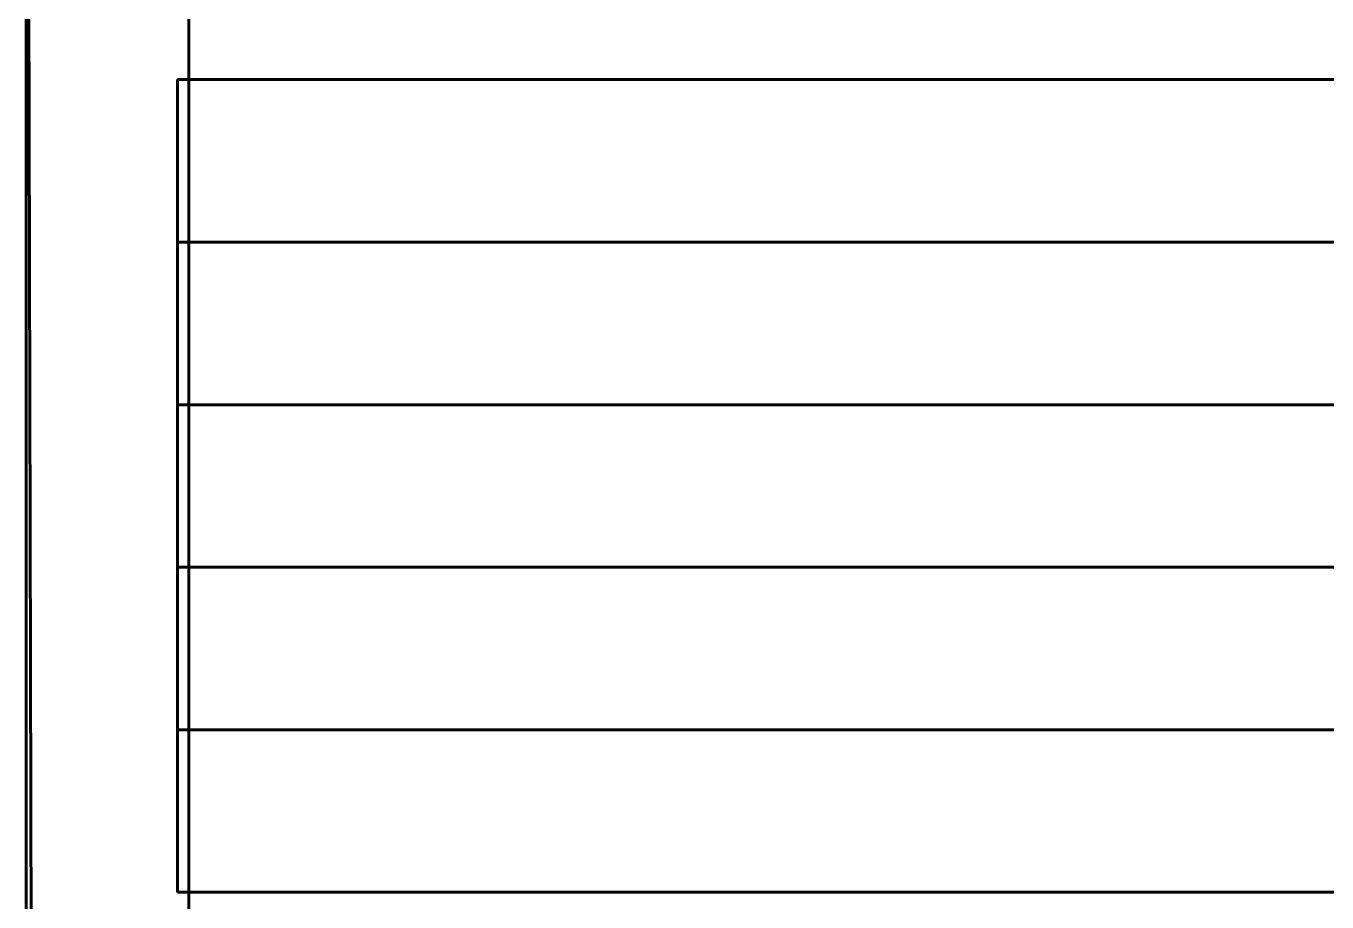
# Model space of a CAD drawing. Extents: x 0 to 297, y 0 to 292.
# Drawn here: x 70.1 to 74.1, y 107.085 to 109.779 of the extents above; entities that cross this region are included whole.
import ezdxf

# ---------------------------------------------------------------- set-up
doc = ezdxf.new("R2010")
doc.units = 0
doc.header["$MEASUREMENT"] = 0
doc.linetypes.add('K5LT_BASIC', pattern=[0])
doc.layers.add('Системный слой', color=7, linetype='Continuous')

# ---------------------------------------------------------------- blocks, each defined once
blk = doc.blocks.new('*U')
at = {"layer": 'Системный слой', "linetype": 'K5LT_BASIC', "lineweight": 60}
for p, q in [((70.5654, 109.1142), (70.5654, 109.6142)), ((70.5654, 109.6142), (78.046, 109.6142)), ((70.5654, 108.6142), (70.5654, 109.1142)), ((70.5654, 109.1142), (78.046, 109.1142)), ((78.046, 109.1142), (70.5654, 109.1142)), ((70.5654, 108.1142), (70.5654, 108.6142)), ((70.5654, 108.6142), (78.046, 108.6142)), ((78.046, 108.6142), (70.5654, 108.6142)), ((70.5654, 107.6142), (70.5654, 108.1142)), ((70.5654, 108.1142), (78.046, 108.1142)), ((78.046, 108.1142), (70.5654, 108.1142)), ((70.5654, 107.1146), (70.5654, 107.6146)), ((70.5654, 107.6146), (78.046, 107.6146)), ((78.046, 107.6142), (70.5654, 107.6142)), ((78.046, 107.1146), (70.5654, 107.1146))]:
    blk.add_line(p, q, dxfattribs=at)

msp = doc.modelspace()

# ---------------------------------------------------------------- linework, layer by layer
at = {"layer": 'Системный слой', "linetype": 'K5LT_BASIC', "lineweight": 60}
for p, q in [((70.0996, 113.6064), (70.0996, 108.1654)), ((70.1339, 99.6106), (70.0996, 113.6064)), ((70.6, 113.6064), (70.6, 102.1064)), ((70.6, 113.6064), (70.6, 99.6064)), ((70.0996, 108.1654), (70.0999, 102.1064))]:
    msp.add_line(p, q, dxfattribs=at)

# ---------------------------------------------------------------- block references
at = {"layer": 'Системный слой'}
msp.add_blockref('*U', (0, 0), dxfattribs=at)
msp.add_blockref('*U', (0, 0), dxfattribs=at)
msp.add_blockref('*U', (0, 0), dxfattribs=at)
msp.add_blockref('*U', (0, 0), dxfattribs=at)
msp.add_blockref('*U', (0, 0), dxfattribs=at)
msp.add_blockref('*U', (0, 0), dxfattribs=at)
msp.add_blockref('*U', (0, 0), dxfattribs=at)
msp.add_blockref('*U', (0, 0), dxfattribs=at)
msp.add_blockref('*U', (0, 0), dxfattribs=at)
msp.add_blockref('*U', (0, 0), dxfattribs=at)
msp.add_blockref('*U', (0, 0), dxfattribs=at)
msp.add_blockref('*U', (0, 0), dxfattribs=at)
msp.add_blockref('*U', (0, 0), dxfattribs=at)
msp.add_blockref('*U', (0, 0), dxfattribs=at)
msp.add_blockref('*U', (0, 0), dxfattribs=at)
msp.add_blockref('*U', (0, 0), dxfattribs=at)
msp.add_blockref('*U', (0, 0), dxfattribs=at)
msp.add_blockref('*U', (0, 0), dxfattribs=at)
msp.add_blockref('*U', (0, 0), dxfattribs=at)
msp.add_blockref('*U', (0, 0), dxfattribs=at)
msp.add_blockref('*U', (0, 0), dxfattribs=at)
msp.add_blockref('*U', (0, 0), dxfattribs=at)
msp.add_blockref('*U', (0, 0), dxfattribs=at)
msp.add_blockref('*U', (0, 0), dxfattribs=at)
msp.add_blockref('*U', (0, 0), dxfattribs=at)
msp.add_blockref('*U', (0, 0), dxfattribs=at)
msp.add_blockref('*U', (0, 0), dxfattribs=at)
msp.add_blockref('*U', (0, 0), dxfattribs=at)
msp.add_blockref('*U', (0, 0), dxfattribs=at)
msp.add_blockref('*U', (0, 0), dxfattribs=at)
msp.add_blockref('*U', (0, 0), dxfattribs=at)
msp.add_blockref('*U', (0, 0), dxfattribs=at)
msp.add_blockref('*U', (0, 0), dxfattribs=at)
msp.add_blockref('*U', (0, 0), dxfattribs=at)
msp.add_blockref('*U', (0, 0), dxfattribs=at)
msp.add_blockref('*U', (0, 0), dxfattribs=at)
msp.add_blockref('*U', (0, 0), dxfattribs=at)
msp.add_blockref('*U', (0, 0), dxfattribs=at)
msp.add_blockref('*U', (0, 0), dxfattribs=at)
msp.add_blockref('*U', (0, 0), dxfattribs=at)
msp.add_blockref('*U', (0, 0), dxfattribs=at)
msp.add_blockref('*U', (0, 0), dxfattribs=at)
msp.add_blockref('*U', (0, 0), dxfattribs=at)
msp.add_blockref('*U', (0, 0), dxfattribs=at)
msp.add_blockref('*U', (0, 0), dxfattribs=at)
msp.add_blockref('*U', (0, 0), dxfattribs=at)
msp.add_blockref('*U', (0, 0), dxfattribs=at)
msp.add_blockref('*U', (0, 0), dxfattribs=at)
msp.add_blockref('*U', (0, 0), dxfattribs=at)
msp.add_blockref('*U', (0, 0), dxfattribs=at)
msp.add_blockref('*U', (0, 0), dxfattribs=at)
msp.add_blockref('*U', (0, 0), dxfattribs=at)
msp.add_blockref('*U', (0, 0), dxfattribs=at)
msp.add_blockref('*U', (0, 0), dxfattribs=at)
msp.add_blockref('*U', (0, 0), dxfattribs=at)
msp.add_blockref('*U', (0, 0), dxfattribs=at)
msp.add_blockref('*U', (0, 0), dxfattribs=at)
msp.add_blockref('*U', (0, 0), dxfattribs=at)
msp.add_blockref('*U', (0, 0), dxfattribs=at)
msp.add_blockref('*U', (0, 0), dxfattribs=at)
msp.add_blockref('*U', (0, 0), dxfattribs=at)
msp.add_blockref('*U', (0, 0), dxfattribs=at)
msp.add_blockref('*U', (0, 0), dxfattribs=at)
msp.add_blockref('*U', (0, 0), dxfattribs=at)
msp.add_blockref('*U', (0, 0), dxfattribs=at)
msp.add_blockref('*U', (0, 0), dxfattribs=at)
msp.add_blockref('*U', (0, 0), dxfattribs=at)
msp.add_blockref('*U', (0, 0), dxfattribs=at)
msp.add_blockref('*U', (0, 0), dxfattribs=at)
msp.add_blockref('*U', (0, 0), dxfattribs=at)
msp.add_blockref('*U', (0, 0), dxfattribs=at)
msp.add_blockref('*U', (0, 0), dxfattribs=at)
msp.add_blockref('*U', (0, 0), dxfattribs=at)
msp.add_blockref('*U', (0, 0), dxfattribs=at)
msp.add_blockref('*U', (0, 0), dxfattribs=at)
msp.add_blockref('*U', (0, 0), dxfattribs=at)
msp.add_blockref('*U', (0, 0), dxfattribs=at)
msp.add_blockref('*U', (0, 0), dxfattribs=at)
msp.add_blockref('*U', (0, 0), dxfattribs=at)
msp.add_blockref('*U', (0, 0), dxfattribs=at)
msp.add_blockref('*U', (0, 0), dxfattribs=at)
msp.add_blockref('*U', (0, 0), dxfattribs=at)
msp.add_blockref('*U', (0, 0), dxfattribs=at)
msp.add_blockref('*U', (0, 0), dxfattribs=at)
msp.add_blockref('*U', (0, 0), dxfattribs=at)
msp.add_blockref('*U', (0, 0), dxfattribs=at)
msp.add_blockref('*U', (0, 0), dxfattribs=at)
msp.add_blockref('*U', (0, 0), dxfattribs=at)
msp.add_blockref('*U', (0, 0), dxfattribs=at)
msp.add_blockref('*U', (0, 0), dxfattribs=at)
msp.add_blockref('*U', (0, 0), dxfattribs=at)
msp.add_blockref('*U', (0, 0), dxfattribs=at)
msp.add_blockref('*U', (0, 0), dxfattribs=at)
msp.add_blockref('*U', (0, 0), dxfattribs=at)
msp.add_blockref('*U', (0, 0), dxfattribs=at)
msp.add_blockref('*U', (0, 0), dxfattribs=at)
msp.add_blockref('*U', (0, 0), dxfattribs=at)
msp.add_blockref('*U', (0, 0), dxfattribs=at)
msp.add_blockref('*U', (0, 0), dxfattribs=at)
msp.add_blockref('*U', (0, 0), dxfattribs=at)
msp.add_blockref('*U', (0, 0), dxfattribs=at)
msp.add_blockref('*U', (0, 0), dxfattribs=at)
msp.add_blockref('*U', (0, 0), dxfattribs=at)
msp.add_blockref('*U', (0, 0), dxfattribs=at)
msp.add_blockref('*U', (0, 0), dxfattribs=at)
msp.add_blockref('*U', (0, 0), dxfattribs=at)
msp.add_blockref('*U', (0, 0), dxfattribs=at)
msp.add_blockref('*U', (0, 0), dxfattribs=at)
msp.add_blockref('*U', (0, 0), dxfattribs=at)
msp.add_blockref('*U', (0, 0), dxfattribs=at)
msp.add_blockref('*U', (0, 0), dxfattribs=at)
msp.add_blockref('*U', (0, 0), dxfattribs=at)
msp.add_blockref('*U', (0, 0), dxfattribs=at)
msp.add_blockref('*U', (0, 0), dxfattribs=at)
msp.add_blockref('*U', (0, 0), dxfattribs=at)
msp.add_blockref('*U', (0, 0), dxfattribs=at)
msp.add_blockref('*U', (0, 0), dxfattribs=at)
msp.add_blockref('*U', (0, 0), dxfattribs=at)
msp.add_blockref('*U', (0, 0), dxfattribs=at)
msp.add_blockref('*U', (0, 0), dxfattribs=at)
msp.add_blockref('*U', (0, 0), dxfattribs=at)
msp.add_blockref('*U', (0, 0), dxfattribs=at)
msp.add_blockref('*U', (0, 0), dxfattribs=at)
msp.add_blockref('*U', (0, 0), dxfattribs=at)
msp.add_blockref('*U', (0, 0), dxfattribs=at)
msp.add_blockref('*U', (0, 0), dxfattribs=at)
msp.add_blockref('*U', (0, 0), dxfattribs=at)
msp.add_blockref('*U', (0, 0), dxfattribs=at)
msp.add_blockref('*U', (0, 0), dxfattribs=at)
msp.add_blockref('*U', (0, 0), dxfattribs=at)
msp.add_blockref('*U', (0, 0), dxfattribs=at)
msp.add_blockref('*U', (0, 0), dxfattribs=at)
msp.add_blockref('*U', (0, 0), dxfattribs=at)
msp.add_blockref('*U', (0, 0), dxfattribs=at)
msp.add_blockref('*U', (0, 0), dxfattribs=at)
msp.add_blockref('*U', (0, 0), dxfattribs=at)
msp.add_blockref('*U', (0, 0), dxfattribs=at)
msp.add_blockref('*U', (0, 0), dxfattribs=at)
msp.add_blockref('*U', (0, 0), dxfattribs=at)
msp.add_blockref('*U', (0, 0), dxfattribs=at)
msp.add_blockref('*U', (0, 0), dxfattribs=at)
msp.add_blockref('*U', (0, 0), dxfattribs=at)
msp.add_blockref('*U', (0, 0), dxfattribs=at)
msp.add_blockref('*U', (0, 0), dxfattribs=at)
msp.add_blockref('*U', (0, 0), dxfattribs=at)
msp.add_blockref('*U', (0, 0), dxfattribs=at)
msp.add_blockref('*U', (0, 0), dxfattribs=at)
msp.add_blockref('*U', (0, 0), dxfattribs=at)
msp.add_blockref('*U', (0, 0), dxfattribs=at)
msp.add_blockref('*U', (0, 0), dxfattribs=at)
msp.add_blockref('*U', (0, 0), dxfattribs=at)
msp.add_blockref('*U', (0, 0), dxfattribs=at)
msp.add_blockref('*U', (0, 0), dxfattribs=at)
msp.add_blockref('*U', (0, 0), dxfattribs=at)
msp.add_blockref('*U', (0, 0), dxfattribs=at)
msp.add_blockref('*U', (0, 0), dxfattribs=at)
msp.add_blockref('*U', (0, 0), dxfattribs=at)
msp.add_blockref('*U', (0, 0), dxfattribs=at)
msp.add_blockref('*U', (0, 0), dxfattribs=at)
msp.add_blockref('*U', (0, 0), dxfattribs=at)
msp.add_blockref('*U', (0, 0), dxfattribs=at)
msp.add_blockref('*U', (0, 0), dxfattribs=at)
msp.add_blockref('*U', (0, 0), dxfattribs=at)
msp.add_blockref('*U', (0, 0), dxfattribs=at)
msp.add_blockref('*U', (0, 0), dxfattribs=at)
msp.add_blockref('*U', (0, 0), dxfattribs=at)
msp.add_blockref('*U', (0, 0), dxfattribs=at)
msp.add_blockref('*U', (0, 0), dxfattribs=at)
msp.add_blockref('*U', (0, 0), dxfattribs=at)
msp.add_blockref('*U', (0, 0), dxfattribs=at)
msp.add_blockref('*U', (0, 0), dxfattribs=at)
msp.add_blockref('*U', (0, 0), dxfattribs=at)
msp.add_blockref('*U', (0, 0), dxfattribs=at)
msp.add_blockref('*U', (0, 0), dxfattribs=at)
msp.add_blockref('*U', (0, 0), dxfattribs=at)
msp.add_blockref('*U', (0, 0), dxfattribs=at)
msp.add_blockref('*U', (0, 0), dxfattribs=at)
msp.add_blockref('*U', (0, 0), dxfattribs=at)
msp.add_blockref('*U', (0, 0), dxfattribs=at)
msp.add_blockref('*U', (0, 0), dxfattribs=at)
msp.add_blockref('*U', (0, 0), dxfattribs=at)
msp.add_blockref('*U', (0, 0), dxfattribs=at)
msp.add_blockref('*U', (0, 0), dxfattribs=at)
msp.add_blockref('*U', (0, 0), dxfattribs=at)
msp.add_blockref('*U', (0, 0), dxfattribs=at)
msp.add_blockref('*U', (0, 0), dxfattribs=at)
msp.add_blockref('*U', (0, 0), dxfattribs=at)
msp.add_blockref('*U', (0, 0), dxfattribs=at)
msp.add_blockref('*U', (0, 0), dxfattribs=at)
msp.add_blockref('*U', (0, 0), dxfattribs=at)
msp.add_blockref('*U', (0, 0), dxfattribs=at)
msp.add_blockref('*U', (0, 0), dxfattribs=at)
msp.add_blockref('*U', (0, 0), dxfattribs=at)
msp.add_blockref('*U', (0, 0), dxfattribs=at)
msp.add_blockref('*U', (0, 0), dxfattribs=at)
msp.add_blockref('*U', (0, 0), dxfattribs=at)
msp.add_blockref('*U', (0, 0), dxfattribs=at)
msp.add_blockref('*U', (0, 0), dxfattribs=at)
msp.add_blockref('*U', (0, 0), dxfattribs=at)
msp.add_blockref('*U', (0, 0), dxfattribs=at)
msp.add_blockref('*U', (0, 0), dxfattribs=at)
msp.add_blockref('*U', (0, 0), dxfattribs=at)
msp.add_blockref('*U', (0, 0), dxfattribs=at)
msp.add_blockref('*U', (0, 0), dxfattribs=at)
msp.add_blockref('*U', (0, 0), dxfattribs=at)
msp.add_blockref('*U', (0, 0), dxfattribs=at)
msp.add_blockref('*U', (0, 0), dxfattribs=at)
msp.add_blockref('*U', (0, 0), dxfattribs=at)
msp.add_blockref('*U', (0, 0), dxfattribs=at)
msp.add_blockref('*U', (0, 0), dxfattribs=at)
msp.add_blockref('*U', (0, 0), dxfattribs=at)
msp.add_blockref('*U', (0, 0), dxfattribs=at)
msp.add_blockref('*U', (0, 0), dxfattribs=at)
msp.add_blockref('*U', (0, 0), dxfattribs=at)
msp.add_blockref('*U', (0, 0), dxfattribs=at)
msp.add_blockref('*U', (0, 0), dxfattribs=at)
msp.add_blockref('*U', (0, 0), dxfattribs=at)
msp.add_blockref('*U', (0, 0), dxfattribs=at)
msp.add_blockref('*U', (0, 0), dxfattribs=at)
msp.add_blockref('*U', (0, 0), dxfattribs=at)
msp.add_blockref('*U', (0, 0), dxfattribs=at)
msp.add_blockref('*U', (0, 0), dxfattribs=at)
msp.add_blockref('*U', (0, 0), dxfattribs=at)
msp.add_blockref('*U', (0, 0), dxfattribs=at)
msp.add_blockref('*U', (0, 0), dxfattribs=at)
msp.add_blockref('*U', (0, 0), dxfattribs=at)
msp.add_blockref('*U', (0, 0), dxfattribs=at)
msp.add_blockref('*U', (0, 0), dxfattribs=at)
msp.add_blockref('*U', (0, 0), dxfattribs=at)
msp.add_blockref('*U', (0, 0), dxfattribs=at)
msp.add_blockref('*U', (0, 0), dxfattribs=at)
msp.add_blockref('*U', (0, 0), dxfattribs=at)
msp.add_blockref('*U', (0, 0), dxfattribs=at)
msp.add_blockref('*U', (0, 0), dxfattribs=at)
msp.add_blockref('*U', (0, 0), dxfattribs=at)
msp.add_blockref('*U', (0, 0), dxfattribs=at)
msp.add_blockref('*U', (0, 0), dxfattribs=at)
msp.add_blockref('*U', (0, 0), dxfattribs=at)
msp.add_blockref('*U', (0, 0), dxfattribs=at)
msp.add_blockref('*U', (0, 0), dxfattribs=at)
msp.add_blockref('*U', (0, 0), dxfattribs=at)
msp.add_blockref('*U', (0, 0), dxfattribs=at)
msp.add_blockref('*U', (0, 0), dxfattribs=at)
msp.add_blockref('*U', (0, 0), dxfattribs=at)
msp.add_blockref('*U', (0, 0), dxfattribs=at)
msp.add_blockref('*U', (0, 0), dxfattribs=at)
msp.add_blockref('*U', (0, 0), dxfattribs=at)
msp.add_blockref('*U', (0, 0), dxfattribs=at)
msp.add_blockref('*U', (0, 0), dxfattribs=at)
msp.add_blockref('*U', (0, 0), dxfattribs=at)
msp.add_blockref('*U', (0, 0), dxfattribs=at)
msp.add_blockref('*U', (0, 0), dxfattribs=at)
msp.add_blockref('*U', (0, 0), dxfattribs=at)
msp.add_blockref('*U', (0, 0), dxfattribs=at)
msp.add_blockref('*U', (0, 0), dxfattribs=at)
msp.add_blockref('*U', (0, 0), dxfattribs=at)
msp.add_blockref('*U', (0, 0), dxfattribs=at)
msp.add_blockref('*U', (0, 0), dxfattribs=at)
msp.add_blockref('*U', (0, 0), dxfattribs=at)
msp.add_blockref('*U', (0, 0), dxfattribs=at)
msp.add_blockref('*U', (0, 0), dxfattribs=at)
msp.add_blockref('*U', (0, 0), dxfattribs=at)
msp.add_blockref('*U', (0, 0), dxfattribs=at)
msp.add_blockref('*U', (0, 0), dxfattribs=at)
msp.add_blockref('*U', (0, 0), dxfattribs=at)
msp.add_blockref('*U', (0, 0), dxfattribs=at)
msp.add_blockref('*U', (0, 0), dxfattribs=at)
msp.add_blockref('*U', (0, 0), dxfattribs=at)
msp.add_blockref('*U', (0, 0), dxfattribs=at)
msp.add_blockref('*U', (0, 0), dxfattribs=at)
msp.add_blockref('*U', (0, 0), dxfattribs=at)
msp.add_blockref('*U', (0, 0), dxfattribs=at)
msp.add_blockref('*U', (0, 0), dxfattribs=at)
msp.add_blockref('*U', (0, 0), dxfattribs=at)
msp.add_blockref('*U', (0, 0), dxfattribs=at)
msp.add_blockref('*U', (0, 0), dxfattribs=at)
msp.add_blockref('*U', (0, 0), dxfattribs=at)
msp.add_blockref('*U', (0, 0), dxfattribs=at)
msp.add_blockref('*U', (0, 0), dxfattribs=at)
msp.add_blockref('*U', (0, 0), dxfattribs=at)
msp.add_blockref('*U', (0, 0), dxfattribs=at)
msp.add_blockref('*U', (0, 0), dxfattribs=at)
msp.add_blockref('*U', (0, 0), dxfattribs=at)
msp.add_blockref('*U', (0, 0), dxfattribs=at)
msp.add_blockref('*U', (0, 0), dxfattribs=at)
msp.add_blockref('*U', (0, 0), dxfattribs=at)
msp.add_blockref('*U', (0, 0), dxfattribs=at)
msp.add_blockref('*U', (0, 0), dxfattribs=at)
msp.add_blockref('*U', (0, 0), dxfattribs=at)
msp.add_blockref('*U', (0, 0), dxfattribs=at)
msp.add_blockref('*U', (0, 0), dxfattribs=at)
msp.add_blockref('*U', (0, 0), dxfattribs=at)
msp.add_blockref('*U', (0, 0), dxfattribs=at)
msp.add_blockref('*U', (0, 0), dxfattribs=at)
msp.add_blockref('*U', (0, 0), dxfattribs=at)
msp.add_blockref('*U', (0, 0), dxfattribs=at)
msp.add_blockref('*U', (0, 0), dxfattribs=at)
msp.add_blockref('*U', (0, 0), dxfattribs=at)
msp.add_blockref('*U', (0, 0), dxfattribs=at)
msp.add_blockref('*U', (0, 0), dxfattribs=at)
msp.add_blockref('*U', (0, 0), dxfattribs=at)
msp.add_blockref('*U', (0, 0), dxfattribs=at)
msp.add_blockref('*U', (0, 0), dxfattribs=at)
msp.add_blockref('*U', (0, 0), dxfattribs=at)
msp.add_blockref('*U', (0, 0), dxfattribs=at)

doc.saveas('drawing.dxf')
